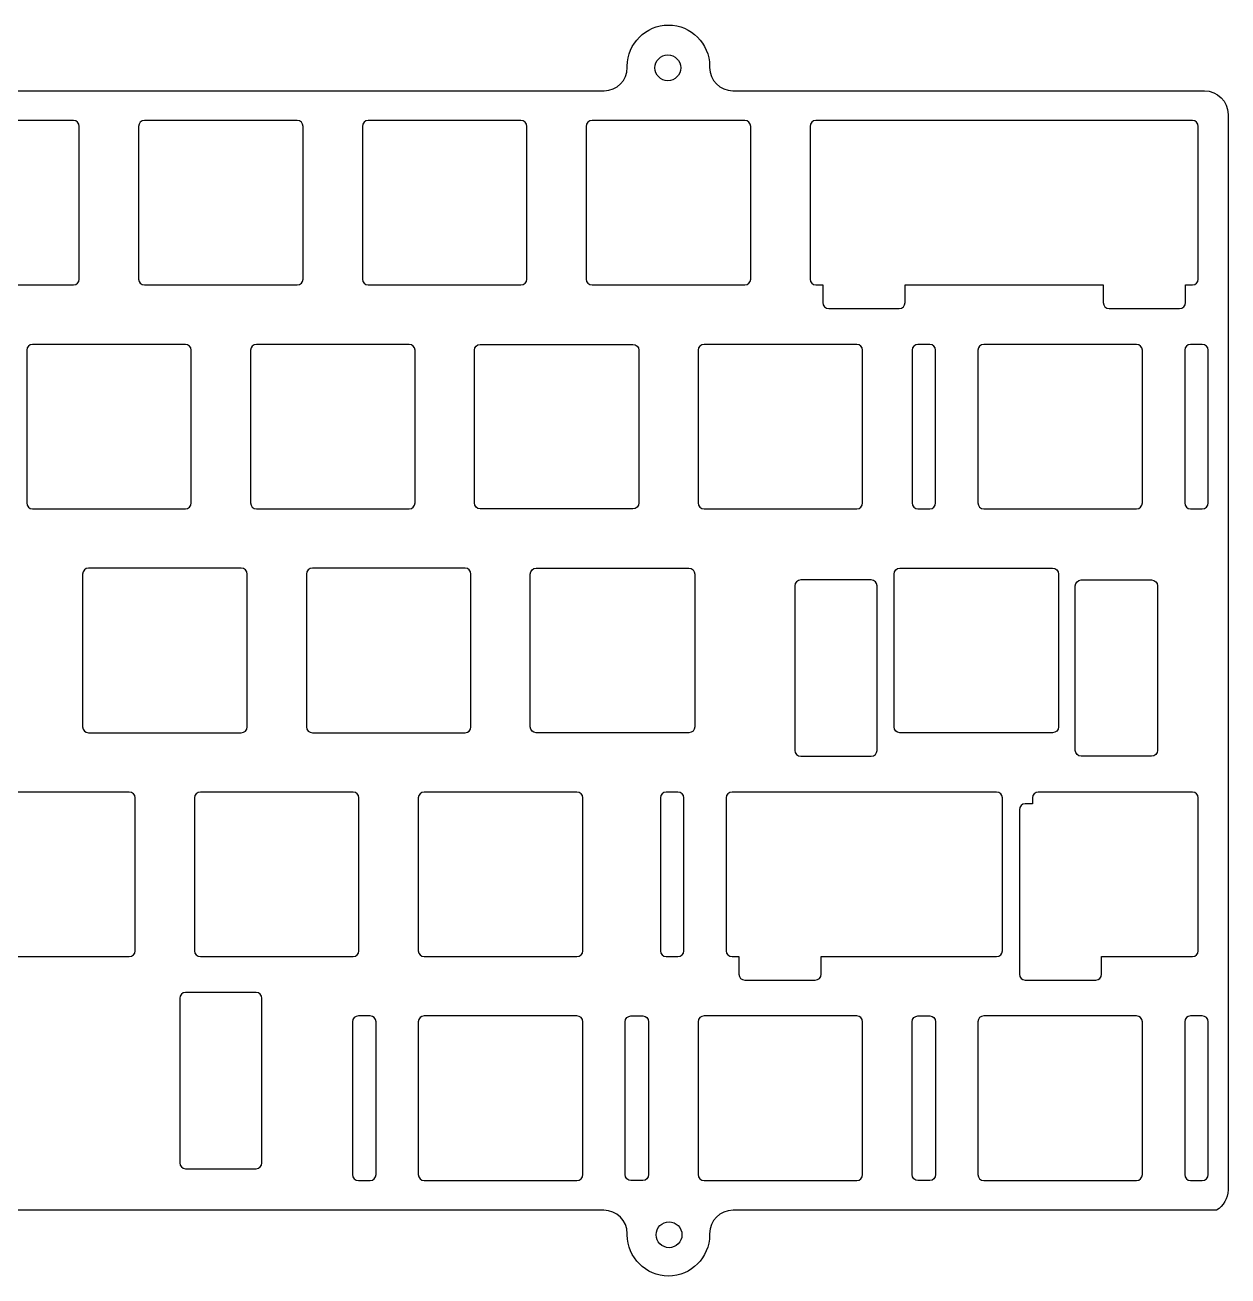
# Model space of a CAD drawing. Header units: centimetres. Extents: x 7.3 to 35.8, y -17.7 to -7.
# Drawn here: x 25.59 to 35.83, y -17.69 to -7.05 of the extents above; entities that cross this region are included whole.
import ezdxf

# ---------------------------------------------------------------- set-up
doc = ezdxf.new("R2010")
doc.units = ezdxf.units.CM
doc.header["$MEASUREMENT"] = 0
doc.layers.add('brutal_tsangan_fixed v6_0', color=7, linetype='Continuous')

msp = doc.modelspace()

# ---------------------------------------------------------------- linework, layer by layer
at = {"layer": 'brutal_tsangan_fixed v6_0'}
for p, q in [((30.715, -7.406), (30.715, -7.396)), ((30.715, -7.406), (30.715, -7.396)), ((31.415, -7.396), (31.415, -7.406)), ((31.415, -7.396), (31.415, -7.406)), ((22.088, -7.606), (30.517, -7.606)), ((22.088, -7.606), (30.517, -7.606)), ((31.613, -7.606), (35.628, -7.606)), ((31.613, -7.606), (35.628, -7.606)), ((26, -7.858), (24.7, -7.858)), ((26, -7.858), (24.7, -7.858)), ((27.905, -7.858), (26.605, -7.858)), ((27.905, -7.858), (26.605, -7.858)), ((29.81, -7.858), (28.51, -7.858)), ((29.81, -7.858), (28.51, -7.858)), ((31.715, -7.858), (30.415, -7.858)), ((31.715, -7.858), (30.415, -7.858)), ((35.525, -7.858), (32.32, -7.858)), ((35.525, -7.858), (32.32, -7.858)), ((35.828, -7.806), (35.828, -16.959)), ((35.828, -7.806), (35.828, -16.959)), ((26.05, -9.208), (26.05, -7.908)), ((26.05, -9.208), (26.05, -7.908)), ((26.555, -7.908), (26.555, -9.208)), ((26.555, -7.908), (26.555, -9.208)), ((27.955, -9.208), (27.955, -7.908)), ((27.955, -9.208), (27.955, -7.908)), ((28.46, -7.908), (28.46, -9.208)), ((28.46, -7.908), (28.46, -9.208)), ((29.86, -9.208), (29.86, -7.908)), ((29.86, -9.208), (29.86, -7.908)), ((30.365, -7.908), (30.365, -9.208)), ((30.365, -7.908), (30.365, -9.208)), ((31.765, -9.208), (31.765, -7.908)), ((31.765, -9.208), (31.765, -7.908)), ((32.27, -7.908), (32.27, -9.208)), ((32.27, -7.908), (32.27, -9.208)), ((35.575, -9.208), (35.575, -7.908)), ((35.575, -9.208), (35.575, -7.908)), ((24.7, -9.258), (26, -9.258)), ((24.7, -9.258), (26, -9.258)), ((26.605, -9.258), (27.905, -9.258)), ((26.605, -9.258), (27.905, -9.258)), ((28.51, -9.258), (29.81, -9.258)), ((28.51, -9.258), (29.81, -9.258)), ((30.415, -9.258), (31.715, -9.258)), ((30.415, -9.258), (31.715, -9.258)), ((32.32, -9.258), (32.379, -9.258)), ((32.32, -9.258), (32.379, -9.258)), ((32.379, -9.258), (32.379, -9.408)), ((32.379, -9.258), (32.379, -9.408)), ((33.079, -9.258), (34.766, -9.258)), ((33.079, -9.258), (34.766, -9.258)), ((33.079, -9.408), (33.079, -9.258)), ((33.079, -9.408), (33.079, -9.258)), ((34.766, -9.258), (34.766, -9.408)), ((34.766, -9.258), (34.766, -9.408)), ((35.466, -9.258), (35.525, -9.258)), ((35.466, -9.408), (35.466, -9.258)), ((35.466, -9.408), (35.466, -9.258)), ((35.466, -9.258), (35.525, -9.258)), ((32.429, -9.458), (33.029, -9.458)), ((32.429, -9.458), (33.029, -9.458)), ((34.816, -9.458), (35.416, -9.458)), ((34.816, -9.458), (35.416, -9.458)), ((26.953, -9.763), (25.653, -9.763)), ((26.953, -9.763), (25.653, -9.763)), ((28.858, -9.763), (27.558, -9.763)), ((28.858, -9.763), (27.558, -9.763)), ((29.463, -9.763), (30.763, -9.763)), ((29.463, -9.763), (30.763, -9.763)), ((32.668, -9.763), (31.368, -9.763)), ((32.668, -9.763), (31.368, -9.763)), ((33.289, -9.763), (33.189, -9.763)), ((33.289, -9.763), (33.189, -9.763)), ((35.049, -9.763), (33.749, -9.763)), ((35.049, -9.763), (33.749, -9.763)), ((35.609, -9.763), (35.509, -9.763)), ((35.609, -9.763), (35.509, -9.763)), ((25.603, -9.813), (25.603, -11.113)), ((25.603, -9.813), (25.603, -11.113)), ((27.003, -11.113), (27.003, -9.813)), ((27.003, -11.113), (27.003, -9.813)), ((27.508, -9.813), (27.508, -11.113)), ((27.508, -9.813), (27.508, -11.113)), ((28.908, -11.113), (28.908, -9.813)), ((28.908, -11.113), (28.908, -9.813)), ((29.413, -11.113), (29.413, -9.813)), ((29.413, -11.113), (29.413, -9.813)), ((30.813, -9.813), (30.813, -11.113)), ((30.813, -9.813), (30.813, -11.113)), ((31.318, -9.813), (31.318, -11.113)), ((31.318, -9.813), (31.318, -11.113)), ((32.718, -11.113), (32.718, -9.813)), ((32.718, -11.113), (32.718, -9.813)), ((33.139, -9.813), (33.139, -11.113)), ((33.139, -9.813), (33.139, -11.113)), ((33.339, -11.113), (33.339, -9.813)), ((33.339, -11.113), (33.339, -9.813)), ((33.699, -9.813), (33.699, -11.113)), ((33.699, -9.813), (33.699, -11.113)), ((35.099, -11.113), (35.099, -9.813)), ((35.099, -11.113), (35.099, -9.813)), ((35.459, -9.813), (35.459, -11.113)), ((35.459, -9.813), (35.459, -11.113)), ((35.659, -11.113), (35.659, -9.813)), ((35.659, -11.113), (35.659, -9.813)), ((25.653, -11.163), (26.953, -11.163)), ((25.653, -11.163), (26.953, -11.163)), ((27.558, -11.163), (28.858, -11.163)), ((27.558, -11.163), (28.858, -11.163)), ((30.763, -11.163), (29.463, -11.163)), ((30.763, -11.163), (29.463, -11.163)), ((31.368, -11.163), (32.668, -11.163)), ((31.368, -11.163), (32.668, -11.163)), ((33.189, -11.163), (33.289, -11.163)), ((33.189, -11.163), (33.289, -11.163)), ((33.749, -11.163), (35.049, -11.163)), ((33.749, -11.163), (35.049, -11.163)), ((35.509, -11.163), (35.609, -11.163)), ((35.509, -11.163), (35.609, -11.163)), ((27.429, -11.668), (26.129, -11.668)), ((27.429, -11.668), (26.129, -11.668)), ((29.334, -11.668), (28.034, -11.668)), ((29.334, -11.668), (28.034, -11.668)), ((29.939, -11.668), (31.239, -11.668)), ((29.939, -11.668), (31.239, -11.668)), ((33.035, -11.668), (34.335, -11.668)), ((33.035, -11.668), (34.335, -11.668)), ((26.079, -11.718), (26.079, -13.018)), ((26.079, -11.718), (26.079, -13.018)), ((27.479, -13.018), (27.479, -11.718)), ((27.479, -13.018), (27.479, -11.718)), ((27.984, -11.718), (27.984, -13.018)), ((27.984, -11.718), (27.984, -13.018)), ((29.384, -13.018), (29.384, -11.718)), ((29.384, -13.018), (29.384, -11.718)), ((29.889, -13.018), (29.889, -11.718)), ((29.889, -13.018), (29.889, -11.718)), ((31.289, -11.718), (31.289, -13.018)), ((31.289, -11.718), (31.289, -13.018)), ((32.791, -11.768), (32.191, -11.768)), ((32.791, -11.768), (32.191, -11.768)), ((32.985, -13.018), (32.985, -11.718)), ((32.985, -13.018), (32.985, -11.718)), ((34.385, -11.718), (34.385, -13.018)), ((34.385, -11.718), (34.385, -13.018)), ((34.578, -11.768), (35.178, -11.768)), ((34.578, -11.768), (35.178, -11.768)), ((32.141, -11.818), (32.141, -13.218)), ((32.141, -11.818), (32.141, -13.218)), ((32.841, -13.218), (32.841, -11.818)), ((32.841, -13.218), (32.841, -11.818)), ((34.528, -13.218), (34.528, -11.818)), ((34.528, -13.218), (34.528, -11.818)), ((35.228, -11.818), (35.228, -13.218)), ((35.228, -11.818), (35.228, -13.218)), ((26.129, -13.068), (27.429, -13.068)), ((26.129, -13.068), (27.429, -13.068)), ((28.034, -13.068), (29.334, -13.068)), ((28.034, -13.068), (29.334, -13.068)), ((31.239, -13.068), (29.939, -13.068)), ((31.239, -13.068), (29.939, -13.068)), ((34.335, -13.068), (33.035, -13.068)), ((34.335, -13.068), (33.035, -13.068)), ((32.191, -13.268), (32.791, -13.268)), ((32.191, -13.268), (32.791, -13.268)), ((35.178, -13.268), (34.578, -13.268)), ((35.178, -13.268), (34.578, -13.268)), ((26.476, -13.573), (25.176, -13.573)), ((26.476, -13.573), (25.176, -13.573)), ((26.526, -14.923), (26.526, -13.623)), ((26.526, -14.923), (26.526, -13.623)), ((27.031, -13.623), (27.031, -14.923)), ((27.031, -13.623), (27.031, -14.923)), ((28.381, -13.573), (27.081, -13.573)), ((28.381, -13.573), (27.081, -13.573)), ((28.431, -14.923), (28.431, -13.623)), ((28.431, -14.923), (28.431, -13.623)), ((28.936, -13.623), (28.936, -14.923)), ((28.936, -13.623), (28.936, -14.923)), ((30.286, -13.573), (28.986, -13.573)), ((30.286, -13.573), (28.986, -13.573)), ((30.336, -14.923), (30.336, -13.623)), ((30.336, -14.923), (30.336, -13.623)), ((30.996, -13.623), (30.996, -14.923)), ((30.996, -13.623), (30.996, -14.923)), ((31.146, -13.573), (31.046, -13.573)), ((31.146, -13.573), (31.046, -13.573)), ((31.196, -14.923), (31.196, -13.623)), ((31.196, -14.923), (31.196, -13.623)), ((31.556, -13.623), (31.556, -14.923)), ((31.556, -13.623), (31.556, -14.923)), ((33.858, -13.573), (31.606, -13.573)), ((33.858, -13.573), (31.606, -13.573)), ((33.908, -14.923), (33.908, -13.623)), ((33.908, -14.923), (33.908, -13.623)), ((34.163, -13.623), (34.163, -13.673)), ((34.163, -13.623), (34.163, -13.673)), ((35.525, -13.573), (34.213, -13.573)), ((35.525, -13.573), (34.213, -13.573)), ((35.575, -14.923), (35.575, -13.623)), ((35.575, -14.923), (35.575, -13.623)), ((34.052, -13.723), (34.052, -15.123)), ((34.052, -13.723), (34.052, -15.123)), ((34.163, -13.673), (34.102, -13.673)), ((34.163, -13.673), (34.102, -13.673)), ((25.176, -14.973), (26.476, -14.973)), ((25.176, -14.973), (26.476, -14.973)), ((27.081, -14.973), (28.381, -14.973)), ((27.081, -14.973), (28.381, -14.973)), ((28.986, -14.973), (30.286, -14.973)), ((28.986, -14.973), (30.286, -14.973)), ((31.046, -14.973), (31.146, -14.973)), ((31.046, -14.973), (31.146, -14.973)), ((31.606, -14.973), (31.665, -14.973)), ((31.606, -14.973), (31.665, -14.973)), ((31.665, -14.973), (31.665, -15.123)), ((31.665, -14.973), (31.665, -15.123)), ((32.365, -15.123), (32.365, -14.973)), ((32.365, -14.973), (33.858, -14.973)), ((32.365, -14.973), (33.858, -14.973)), ((32.365, -15.123), (32.365, -14.973)), ((34.752, -15.123), (34.752, -14.973)), ((34.752, -14.973), (35.525, -14.973)), ((34.752, -15.123), (34.752, -14.973)), ((34.752, -14.973), (35.525, -14.973)), ((31.715, -15.173), (32.315, -15.173)), ((31.715, -15.173), (32.315, -15.173)), ((34.102, -15.173), (34.702, -15.173)), ((34.102, -15.173), (34.702, -15.173)), ((26.905, -15.328), (26.905, -16.728)), ((26.905, -15.328), (26.905, -16.728)), ((27.555, -15.278), (26.955, -15.278)), ((27.555, -15.278), (26.955, -15.278)), ((27.605, -16.728), (27.605, -15.328)), ((27.605, -16.728), (27.605, -15.328)), ((28.376, -15.528), (28.376, -16.828)), ((28.376, -15.528), (28.376, -16.828)), ((28.526, -15.478), (28.426, -15.478)), ((28.526, -15.478), (28.426, -15.478)), ((28.576, -16.828), (28.576, -15.528)), ((28.576, -16.828), (28.576, -15.528)), ((28.936, -15.528), (28.936, -16.828)), ((28.936, -15.528), (28.936, -16.828)), ((30.286, -15.478), (28.986, -15.478)), ((30.286, -15.478), (28.986, -15.478)), ((30.336, -16.828), (30.336, -15.528)), ((30.336, -16.828), (30.336, -15.528)), ((30.696, -16.828), (30.696, -15.528)), ((30.696, -16.828), (30.696, -15.528)), ((30.746, -15.478), (30.846, -15.478)), ((30.746, -15.478), (30.846, -15.478)), ((30.896, -15.528), (30.896, -16.828)), ((30.896, -15.528), (30.896, -16.828)), ((31.318, -15.528), (31.318, -16.828)), ((31.318, -15.528), (31.318, -16.828)), ((32.668, -15.478), (31.368, -15.478)), ((32.668, -15.478), (31.368, -15.478)), ((32.718, -16.828), (32.718, -15.528)), ((32.718, -16.828), (32.718, -15.528)), ((33.139, -16.828), (33.139, -15.528)), ((33.139, -16.828), (33.139, -15.528)), ((33.189, -15.478), (33.289, -15.478)), ((33.189, -15.478), (33.289, -15.478)), ((33.339, -15.528), (33.339, -16.828)), ((33.339, -15.528), (33.339, -16.828)), ((33.699, -15.528), (33.699, -16.828)), ((33.699, -15.528), (33.699, -16.828)), ((35.049, -15.478), (33.749, -15.478)), ((35.049, -15.478), (33.749, -15.478)), ((35.099, -16.828), (35.099, -15.528)), ((35.099, -16.828), (35.099, -15.528)), ((35.459, -15.528), (35.459, -16.828)), ((35.459, -15.528), (35.459, -16.828)), ((35.609, -15.478), (35.509, -15.478)), ((35.609, -15.478), (35.509, -15.478)), ((35.659, -16.828), (35.659, -15.528)), ((35.659, -16.828), (35.659, -15.528)), ((26.955, -16.778), (27.555, -16.778)), ((26.955, -16.778), (27.555, -16.778)), ((28.426, -16.878), (28.526, -16.878)), ((28.426, -16.878), (28.526, -16.878)), ((28.986, -16.878), (30.286, -16.878)), ((28.986, -16.878), (30.286, -16.878)), ((30.846, -16.878), (30.746, -16.878)), ((30.846, -16.878), (30.746, -16.878)), ((31.368, -16.878), (32.668, -16.878)), ((31.368, -16.878), (32.668, -16.878)), ((33.289, -16.878), (33.189, -16.878)), ((33.289, -16.878), (33.189, -16.878)), ((33.749, -16.878), (35.049, -16.878)), ((33.749, -16.878), (35.049, -16.878)), ((35.509, -16.878), (35.609, -16.878)), ((35.509, -16.878), (35.609, -16.878)), ((30.515, -17.131), (22.09, -17.131)), ((30.515, -17.131), (22.09, -17.131)), ((35.728, -17.131), (31.615, -17.131)), ((35.728, -17.131), (31.615, -17.131)), ((35.729, -17.131), (35.728, -17.131)), ((35.729, -17.131), (35.728, -17.131)), ((30.715, -17.341), (30.715, -17.331)), ((30.715, -17.341), (30.715, -17.331)), ((31.415, -17.331), (31.415, -17.341)), ((31.415, -17.331), (31.415, -17.341))]:
    msp.add_line(p, q, dxfattribs=at)
for centre in [(31.06, -7.41), (31.06, -7.41), (31.07, -17.34), (31.07, -17.34)]:
    msp.add_circle(centre, 0.11, dxfattribs=at)
at = {"layer": 'brutal_tsangan_fixed v6_0', "extrusion": (0, 0, -1)}
for centre, radius, start, end in [((-31.065, -7.396), 0.35, 360, 180), ((-31.065, -7.396), 0.35, 360, 180), ((-35.628, -7.806), 0.2, 90, 180), ((-35.628, -7.806), 0.2, 90, 180), ((-29.463, -9.813), 0.05, 0, 90), ((-29.463, -9.813), 0.05, 0, 90), ((-30.763, -9.813), 0.05, 90, 180), ((-30.763, -9.813), 0.05, 90, 180), ((-29.463, -11.113), 0.05, 270, 360), ((-29.463, -11.113), 0.05, 270, 360), ((-30.763, -11.113), 0.05, 180, 270), ((-30.763, -11.113), 0.05, 180, 270), ((-29.939, -11.718), 0.05, 360, 90), ((-29.939, -11.718), 0.05, 360, 90), ((-31.239, -11.718), 0.05, 90, 180), ((-31.239, -11.718), 0.05, 90, 180), ((-33.035, -11.718), 0.05, 0, 90), ((-33.035, -11.718), 0.05, 0, 90), ((-34.335, -11.718), 0.05, 90, 180), ((-34.335, -11.718), 0.05, 90, 180), ((-34.578, -11.818), 0.05, 0, 90), ((-34.578, -11.818), 0.05, 0, 90), ((-35.178, -11.818), 0.05, 90, 180), ((-35.178, -11.818), 0.05, 90, 180), ((-29.939, -13.018), 0.05, 270, 0), ((-29.939, -13.018), 0.05, 270, 0), ((-31.239, -13.018), 0.05, 180, 270), ((-31.239, -13.018), 0.05, 180, 270), ((-33.035, -13.018), 0.05, 270, 0), ((-33.035, -13.018), 0.05, 270, 0), ((-34.335, -13.018), 0.05, 180, 270), ((-34.335, -13.018), 0.05, 180, 270), ((-34.578, -13.218), 0.05, 270, 360), ((-34.578, -13.218), 0.05, 270, 360), ((-35.178, -13.218), 0.05, 180, 270), ((-35.178, -13.218), 0.05, 180, 270), ((-30.746, -15.528), 0.05, 360, 90), ((-30.746, -15.528), 0.05, 360, 90), ((-30.846, -15.528), 0.05, 90, 180), ((-30.846, -15.528), 0.05, 90, 180), ((-33.189, -15.528), 0.05, 360, 90), ((-33.189, -15.528), 0.05, 360, 90), ((-33.289, -15.528), 0.05, 90, 180), ((-33.289, -15.528), 0.05, 90, 180), ((-30.746, -16.828), 0.05, 270, 0), ((-30.746, -16.828), 0.05, 270, 0), ((-30.846, -16.828), 0.05, 180, 270), ((-30.846, -16.828), 0.05, 180, 270), ((-33.189, -16.828), 0.05, 270, 360), ((-33.189, -16.828), 0.05, 270, 360), ((-33.289, -16.828), 0.05, 180, 270), ((-33.289, -16.828), 0.05, 180, 270), ((-35.628, -16.959), 0.2, 180, 239.4767), ((-35.628, -16.959), 0.2, 180, 239.4767), ((-31.065, -17.341), 0.35, 180, 0), ((-31.065, -17.341), 0.35, 180, 0)]:
    msp.add_arc(centre, radius, start, end, dxfattribs=at)
at = {"layer": 'brutal_tsangan_fixed v6_0'}
for centre, radius, start, end in [((30.515, -7.406), 0.2, 270.6393, 360), ((30.515, -7.406), 0.2, 270.6393, 360), ((31.615, -7.406), 0.2, 180, 269.3607), ((31.615, -7.406), 0.2, 180, 269.3607), ((26, -7.908), 0.05, 360, 90), ((26, -7.908), 0.05, 360, 90), ((26.605, -7.908), 0.05, 90, 180), ((26.605, -7.908), 0.05, 90, 180), ((27.905, -7.908), 0.05, 360, 90), ((27.905, -7.908), 0.05, 360, 90), ((28.51, -7.908), 0.05, 90, 180), ((28.51, -7.908), 0.05, 90, 180), ((29.81, -7.908), 0.05, 360, 90), ((29.81, -7.908), 0.05, 360, 90), ((30.415, -7.908), 0.05, 90, 180), ((30.415, -7.908), 0.05, 90, 180), ((31.715, -7.908), 0.05, 360, 90), ((31.715, -7.908), 0.05, 360, 90), ((32.32, -7.908), 0.05, 90, 180), ((32.32, -7.908), 0.05, 90, 180), ((35.525, -7.908), 0.05, 0, 90), ((35.525, -7.908), 0.05, 0, 90), ((26, -9.208), 0.05, 270, 0), ((26, -9.208), 0.05, 270, 0), ((26.605, -9.208), 0.05, 180, 270), ((26.605, -9.208), 0.05, 180, 270), ((27.905, -9.208), 0.05, 270, 0), ((27.905, -9.208), 0.05, 270, 0), ((28.51, -9.208), 0.05, 180, 270), ((28.51, -9.208), 0.05, 180, 270), ((29.81, -9.208), 0.05, 270, 0), ((29.81, -9.208), 0.05, 270, 0), ((30.415, -9.208), 0.05, 180, 270), ((30.415, -9.208), 0.05, 180, 270), ((31.715, -9.208), 0.05, 270, 0), ((31.715, -9.208), 0.05, 270, 0), ((32.32, -9.208), 0.05, 180, 270), ((32.32, -9.208), 0.05, 180, 270), ((35.525, -9.208), 0.05, 270, 0), ((35.525, -9.208), 0.05, 270, 0), ((32.429, -9.408), 0.05, 180, 270), ((32.429, -9.408), 0.05, 180, 270), ((33.029, -9.408), 0.05, 270, 0), ((33.029, -9.408), 0.05, 270, 0), ((34.816, -9.408), 0.05, 180, 270), ((34.816, -9.408), 0.05, 180, 270), ((35.416, -9.408), 0.05, 270, 0), ((35.416, -9.408), 0.05, 270, 0), ((25.653, -9.813), 0.05, 90, 180), ((25.653, -9.813), 0.05, 90, 180), ((26.953, -9.813), 0.05, 0, 90), ((26.953, -9.813), 0.05, 0, 90), ((27.558, -9.813), 0.05, 90, 180), ((27.558, -9.813), 0.05, 90, 180), ((28.858, -9.813), 0.05, 0, 90), ((28.858, -9.813), 0.05, 0, 90), ((31.368, -9.813), 0.05, 90, 180), ((31.368, -9.813), 0.05, 90, 180), ((32.668, -9.813), 0.05, 0, 90), ((32.668, -9.813), 0.05, 0, 90), ((33.189, -9.813), 0.05, 90, 180), ((33.189, -9.813), 0.05, 90, 180), ((33.289, -9.813), 0.05, 0, 90), ((33.289, -9.813), 0.05, 0, 90), ((33.749, -9.813), 0.05, 90, 180), ((33.749, -9.813), 0.05, 90, 180), ((35.049, -9.813), 0.05, 0, 90), ((35.049, -9.813), 0.05, 0, 90), ((35.509, -9.813), 0.05, 90, 180), ((35.509, -9.813), 0.05, 90, 180), ((35.609, -9.813), 0.05, 0, 90), ((35.609, -9.813), 0.05, 0, 90), ((25.653, -11.113), 0.05, 180, 270), ((25.653, -11.113), 0.05, 180, 270), ((26.953, -11.113), 0.05, 270, 0), ((26.953, -11.113), 0.05, 270, 0), ((27.558, -11.113), 0.05, 180, 270), ((27.558, -11.113), 0.05, 180, 270), ((28.858, -11.113), 0.05, 270, 0), ((28.858, -11.113), 0.05, 270, 0), ((31.368, -11.113), 0.05, 180, 270), ((31.368, -11.113), 0.05, 180, 270), ((32.668, -11.113), 0.05, 270, 0), ((32.668, -11.113), 0.05, 270, 0), ((33.189, -11.113), 0.05, 180, 270), ((33.189, -11.113), 0.05, 180, 270), ((33.289, -11.113), 0.05, 270, 0), ((33.289, -11.113), 0.05, 270, 0), ((33.749, -11.113), 0.05, 180, 270), ((33.749, -11.113), 0.05, 180, 270), ((35.049, -11.113), 0.05, 270, 0), ((35.049, -11.113), 0.05, 270, 0), ((35.509, -11.113), 0.05, 180, 270), ((35.509, -11.113), 0.05, 180, 270), ((35.609, -11.113), 0.05, 270, 0), ((35.609, -11.113), 0.05, 270, 0), ((26.129, -11.718), 0.05, 90, 180), ((26.129, -11.718), 0.05, 90, 180), ((27.429, -11.718), 0.05, 360, 90), ((27.429, -11.718), 0.05, 360, 90), ((28.034, -11.718), 0.05, 90, 180), ((28.034, -11.718), 0.05, 90, 180), ((29.334, -11.718), 0.05, 0, 90), ((29.334, -11.718), 0.05, 0, 90), ((32.191, -11.818), 0.05, 90, 180), ((32.191, -11.818), 0.05, 90, 180), ((32.791, -11.818), 0.05, 360, 90), ((32.791, -11.818), 0.05, 360, 90), ((26.129, -13.018), 0.05, 180, 270), ((26.129, -13.018), 0.05, 180, 270), ((27.429, -13.018), 0.05, 270, 0), ((27.429, -13.018), 0.05, 270, 0), ((28.034, -13.018), 0.05, 180, 270), ((28.034, -13.018), 0.05, 180, 270), ((29.334, -13.018), 0.05, 270, 0), ((29.334, -13.018), 0.05, 270, 0), ((32.191, -13.218), 0.05, 180, 270), ((32.191, -13.218), 0.05, 180, 270), ((32.791, -13.218), 0.05, 270, 0), ((32.791, -13.218), 0.05, 270, 0), ((26.476, -13.623), 0.05, 360, 90), ((26.476, -13.623), 0.05, 360, 90), ((27.081, -13.623), 0.05, 90, 180), ((27.081, -13.623), 0.05, 90, 180), ((28.381, -13.623), 0.05, 0, 90), ((28.381, -13.623), 0.05, 0, 90), ((28.986, -13.623), 0.05, 90, 180), ((28.986, -13.623), 0.05, 90, 180), ((30.286, -13.623), 0.05, 360, 90), ((30.286, -13.623), 0.05, 360, 90), ((31.046, -13.623), 0.05, 90, 180), ((31.046, -13.623), 0.05, 90, 180), ((31.146, -13.623), 0.05, 360, 90), ((31.146, -13.623), 0.05, 360, 90), ((31.606, -13.623), 0.05, 90, 180), ((31.606, -13.623), 0.05, 90, 180), ((33.858, -13.623), 0.05, 360, 90), ((33.858, -13.623), 0.05, 360, 90), ((34.213, -13.623), 0.05, 90, 180), ((34.213, -13.623), 0.05, 90, 180), ((35.525, -13.623), 0.05, 0, 90), ((35.525, -13.623), 0.05, 0, 90), ((34.102, -13.723), 0.05, 90, 180), ((34.102, -13.723), 0.05, 90, 180), ((26.476, -14.923), 0.05, 270, 360), ((26.476, -14.923), 0.05, 270, 360), ((27.081, -14.923), 0.05, 180, 270), ((27.081, -14.923), 0.05, 180, 270), ((28.381, -14.923), 0.05, 270, 360), ((28.381, -14.923), 0.05, 270, 360), ((28.986, -14.923), 0.05, 180, 270), ((28.986, -14.923), 0.05, 180, 270), ((30.286, -14.923), 0.05, 270, 0), ((30.286, -14.923), 0.05, 270, 0), ((31.046, -14.923), 0.05, 180, 270), ((31.046, -14.923), 0.05, 180, 270), ((31.146, -14.923), 0.05, 270, 0), ((31.146, -14.923), 0.05, 270, 0), ((31.606, -14.923), 0.05, 180, 270), ((31.606, -14.923), 0.05, 180, 270), ((33.858, -14.923), 0.05, 270, 0), ((33.858, -14.923), 0.05, 270, 0), ((35.525, -14.923), 0.05, 270, 0), ((35.525, -14.923), 0.05, 270, 0), ((31.715, -15.123), 0.05, 180, 270), ((31.715, -15.123), 0.05, 180, 270), ((32.315, -15.123), 0.05, 270, 0), ((32.315, -15.123), 0.05, 270, 0), ((34.102, -15.123), 0.05, 180, 270), ((34.102, -15.123), 0.05, 180, 270), ((34.702, -15.123), 0.05, 270, 0), ((34.702, -15.123), 0.05, 270, 0), ((26.955, -15.328), 0.05, 90, 180), ((26.955, -15.328), 0.05, 90, 180), ((27.555, -15.328), 0.05, 0, 90), ((27.555, -15.328), 0.05, 0, 90), ((28.426, -15.528), 0.05, 90, 180), ((28.426, -15.528), 0.05, 90, 180), ((28.526, -15.528), 0.05, 360, 90), ((28.526, -15.528), 0.05, 360, 90), ((28.986, -15.528), 0.05, 90, 180), ((28.986, -15.528), 0.05, 90, 180), ((30.286, -15.528), 0.05, 360, 90), ((30.286, -15.528), 0.05, 360, 90), ((31.368, -15.528), 0.05, 90, 180), ((31.368, -15.528), 0.05, 90, 180), ((32.668, -15.528), 0.05, 0, 90), ((32.668, -15.528), 0.05, 0, 90), ((33.749, -15.528), 0.05, 90, 180), ((33.749, -15.528), 0.05, 90, 180), ((35.049, -15.528), 0.05, 360, 90), ((35.049, -15.528), 0.05, 360, 90), ((35.509, -15.528), 0.05, 90, 180), ((35.509, -15.528), 0.05, 90, 180), ((35.609, -15.528), 0.05, 360, 90), ((35.609, -15.528), 0.05, 360, 90), ((26.955, -16.728), 0.05, 180, 270), ((26.955, -16.728), 0.05, 180, 270), ((27.555, -16.728), 0.05, 270, 0), ((27.555, -16.728), 0.05, 270, 0), ((28.426, -16.828), 0.05, 180, 270), ((28.426, -16.828), 0.05, 180, 270), ((28.526, -16.828), 0.05, 270, 0), ((28.526, -16.828), 0.05, 270, 0), ((28.986, -16.828), 0.05, 180, 270), ((28.986, -16.828), 0.05, 180, 270), ((30.286, -16.828), 0.05, 270, 0), ((30.286, -16.828), 0.05, 270, 0), ((31.368, -16.828), 0.05, 180, 270), ((31.368, -16.828), 0.05, 180, 270), ((32.668, -16.828), 0.05, 270, 0), ((32.668, -16.828), 0.05, 270, 0), ((33.749, -16.828), 0.05, 180, 270), ((33.749, -16.828), 0.05, 180, 270), ((35.049, -16.828), 0.05, 270, 0), ((35.049, -16.828), 0.05, 270, 0), ((35.509, -16.828), 0.05, 180, 270), ((35.509, -16.828), 0.05, 180, 270), ((35.609, -16.828), 0.05, 270, 0), ((35.609, -16.828), 0.05, 270, 0), ((30.515, -17.331), 0.2, 360, 90), ((30.515, -17.331), 0.2, 360, 90), ((31.615, -17.331), 0.2, 90, 180), ((31.615, -17.331), 0.2, 90, 180)]:
    msp.add_arc(centre, radius, start, end, dxfattribs=at)

doc.saveas('drawing.dxf')
